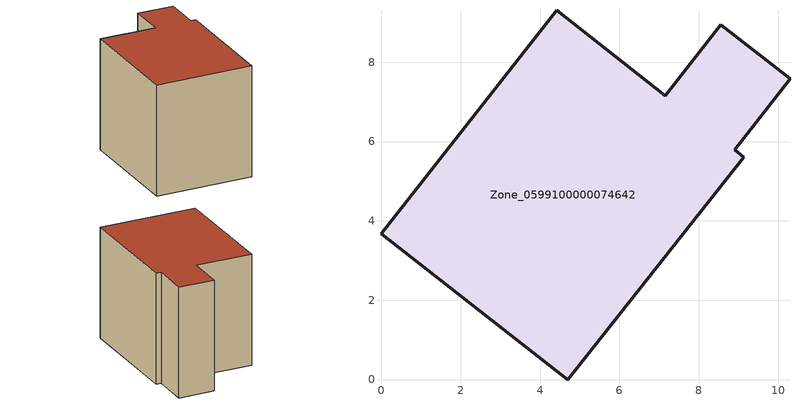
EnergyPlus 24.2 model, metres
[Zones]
Zone_0599100000074642
 floor ground (C_G): 7.16,7.16 8.55,8.94 10.3,7.58 8.9,5.79 9.14,5.61 4.7,0 0,3.68 4.41,9.3 z3.87
 wall outside (C_F): 8.9,5.79 10.3,7.58 8.55,8.94 7.16,7.16 4.41,9.3 0,3.68 4.7,0 9.14,5.61 8.9,5.79 z3.87:10.71
 roof outside (C_R): 4.7,0 9.14,5.61 8.9,5.79 10.3,7.58 8.55,8.94 7.16,7.16 4.41,9.3 0,3.68 z10.71
[BUILDING]
Pand.0599100000074642: North Axis=0; Terrain=City; Loads Convergence Tolerance Value=0.04; Temperature Convergence Tolerance Value=0.4; Solar Distribution=FullExterior; Maximum Number of Warmup Days=25; Minimum Number of Warmup Days=1
[Site:Location]
Rotterdam.The.Hague.AP_ZH_NLD Design_Conditions: Latitude=51.96; Longitude=4.45; Time Zone=1; Elevation=-4.5
[SITE:GROUNDTEMPERATURE:BUILDINGSURFACE]
18, 18, 18, 18, 18, 18, 18, 18, 18, 18, 18, 18
[MATERIAL] Thermal Absorptance=0.9; Solar Absorptance=0.7; Visible Absorptance=0.7
Name | Roughness | Thickness | Conductivity | Density | Specific Heat
G.TI.1946-1964 | MediumSmooth | 0.15 | 1 | 540 | 1210
F.TI.1946-1964 | Rough | 0.3 | 0.857143 | 1920 | 840
R.TI.1946-1964 | MediumRough | 0.2 | 0.277778 | 1500 | 1000
[CONSTRUCTION]
C_G: G.TI.1946-1964
C_F: F.TI.1946-1964
C_R: R.TI.1946-1964
[ZONE]
Zone_0599100000074642: Type=1; Multiplier=1; Ceiling Height=Autocalculate; Volume=Autocalculate; Floor Area=autocalculate; Part of Total Floor Area=Yes
[ZONEINFILTRATION:DESIGNFLOWRATE]
Infil_Zone_0599100000074642: Zone or ZoneList or Space or SpaceList=Zone_0599100000074642; Schedule=AlwaysOn; Design Flow Rate Calculation Method=Flow/Area; Flow Rate per Floor Area=0.003; Constant Term Coefficient=1; Temperature Term Coefficient=0; Velocity Term Coefficient=0; Velocity Squared Term Coefficient=0
[HVACTEMPLATE:ZONE:IDEALLOADSAIRSYSTEM]
Zone_0599100000074642: Maximum Heating Supply Air Temperature=50; Minimum Cooling Supply Air Temperature=13; Maximum Heating Supply Air Humidity Ratio=0.0156; Minimum Cooling Supply Air Humidity Ratio=0.0077; Heating Limit=NoLimit; Cooling Limit=NoLimit; Dehumidification Control Type=ConstantSensibleHeatRatio; Cooling Sensible Heat Ratio=0.7; Dehumidification Setpoint=60; Humidification Control Type=None; Humidification Setpoint=30; Outdoor Air Method=None; Outdoor Air Flow Rate per Person=0.00944; Outdoor Air Flow Rate per Zone Floor Area=0; Outdoor Air Flow Rate per Zone=0; Demand Controlled Ventilation Type=None; Outdoor Air Economizer Type=NoEconomizer; Heat Recovery Type=None; Sensible Heat Recovery Effectiveness=0.7; Latent Heat Recovery Effectiveness=0.65
[ZONECONTROL:THERMOSTAT]
ThermostatControl_Zone_0599100000074642: Zone or ZoneList=Zone_0599100000074642; Control Type Schedule=DualSetpointControlType; Control 1=Thermostat_Zone_0599100000074642; Temperature Difference Between Cutout And Setpoint=0
[THERMOSTATSETPOINT:DUALSETPOINT]
Thermostat_Zone_0599100000074642: Heating Setpoint Temperature Schedule=HeatingSetpoint_Zone_0599100000074642; Cooling Setpoint Temperature Schedule=CoolingSetpoint_Zone_0599100000074642
[SCHEDULE:COMPACT]
HeatingSetpoint_Zone_0599100000074642: Through: 12/31, For: AllDays, Until: 24:00, 21
CoolingSetpoint_Zone_0599100000074642: Through: 12/31, For: AllDays, Until: 24:00, 24
DualSetpointControlType: Through: 12/31, For: AllDays, Until: 24:00, 4
AlwaysOn: Through: 12/31, For: AllDays, Until: 24:00, 1
